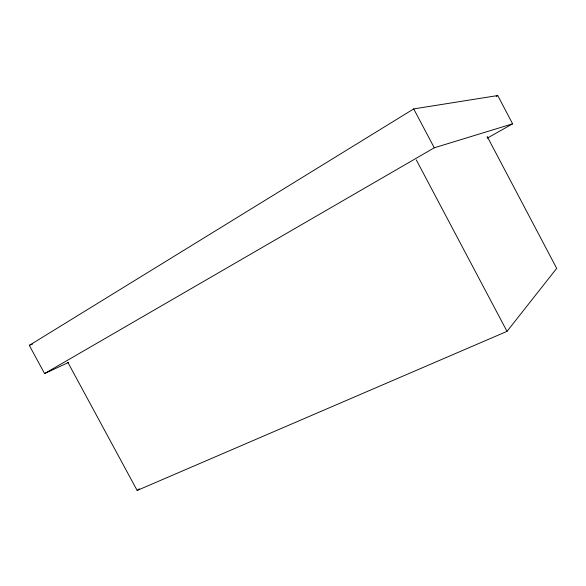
<?xml version="1.0" encoding="UTF-8"?>
<svg xmlns="http://www.w3.org/2000/svg" width="586" height="586" viewBox="0 0 586 586"><rect width="100%" height="100%" fill="white"/><g stroke="black" fill="none" stroke-linecap="round" stroke-linejoin="round"><path stroke-width="0.88" d="M67.771 362.207L137.146 490.453L507.015 331.361L556.7 268.373L487.156 136.435M137.146 490.453L139.351 488.834M68.562 362.448L44.573 373.568L29.3 345.374L413.709 108.908L497.741 95.547L512.618 123.822L487.142 138.223M496.174 96.478L497.741 95.547M44.573 373.568L434.263 147.797L512.618 123.822M29.3 345.374L32.684 343.975M413.709 108.908L434.263 147.797M416.309 159.941L507.015 331.361"/></g></svg>
